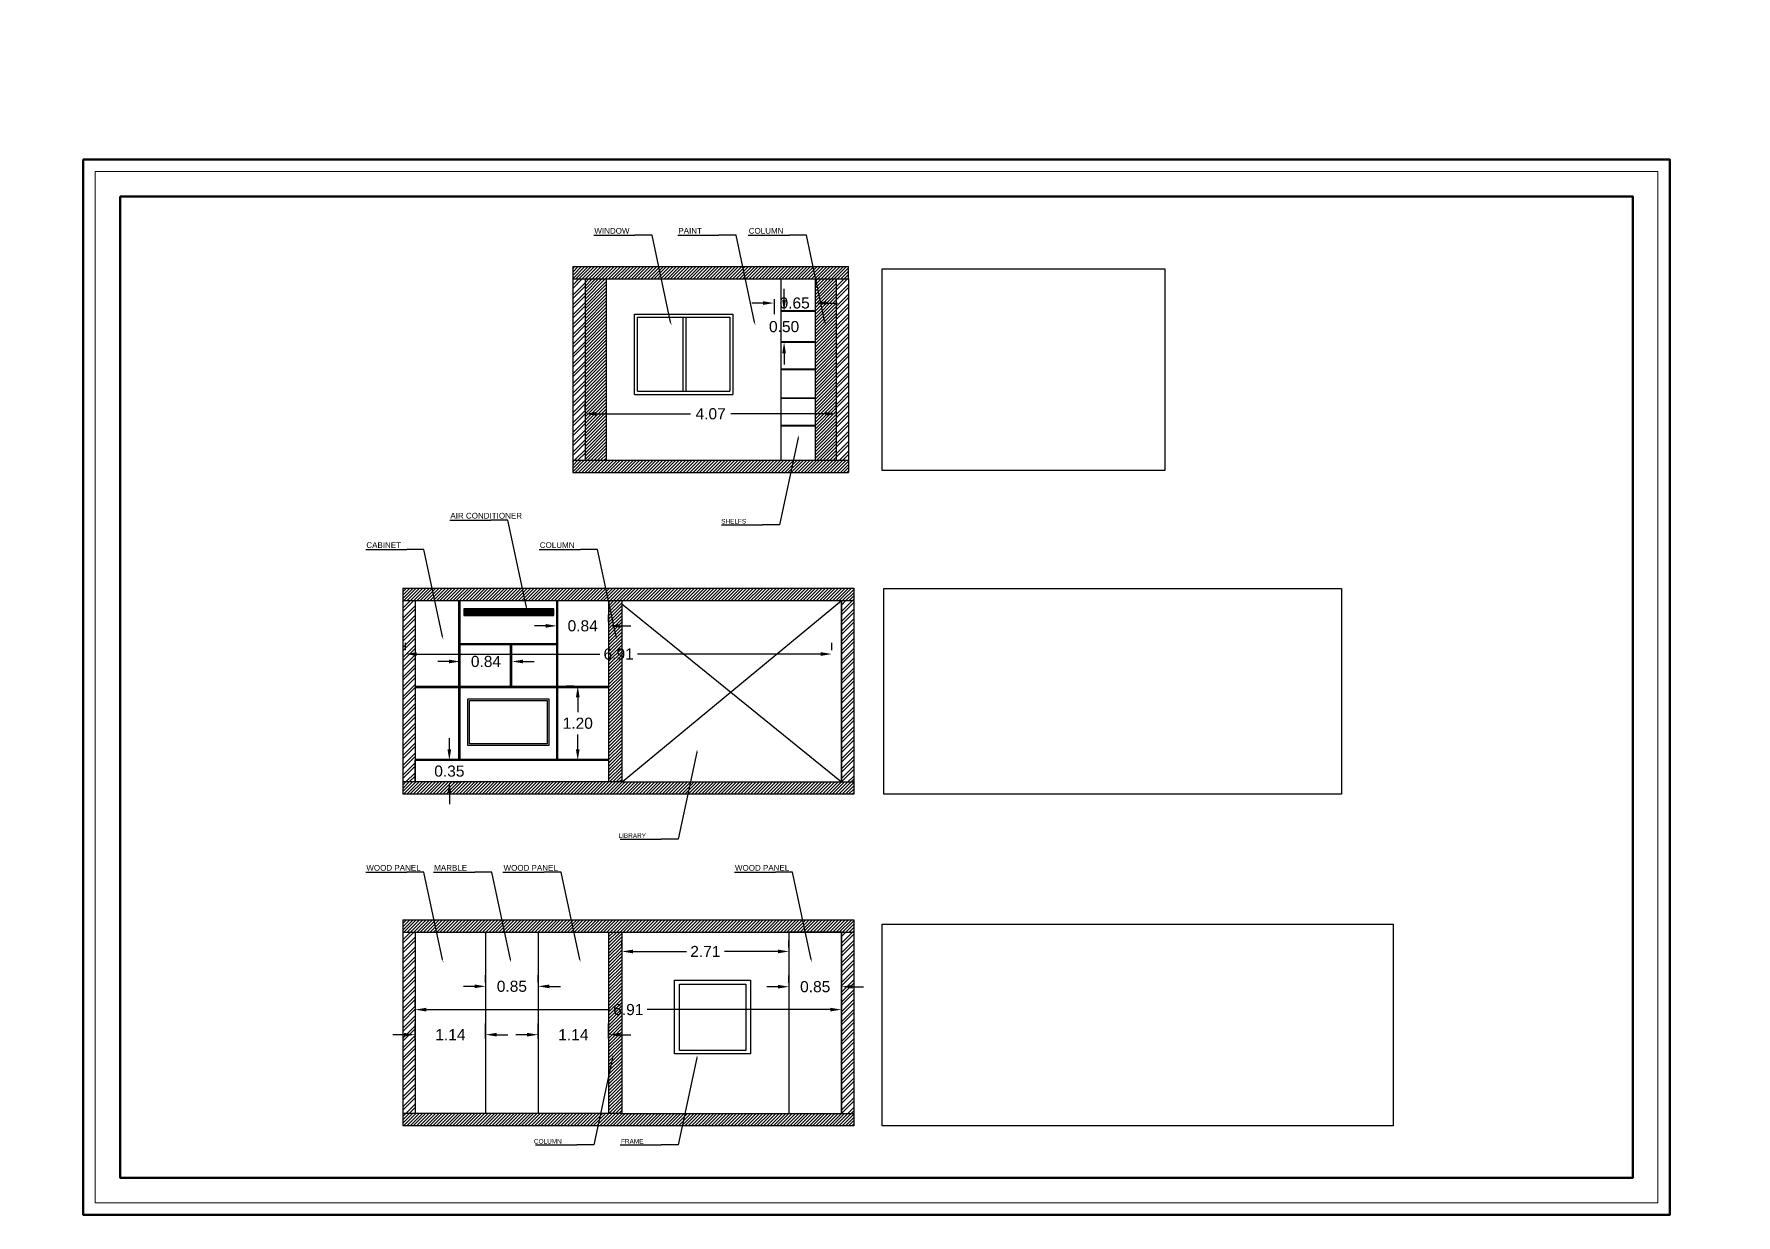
# Model space of a CAD drawing. Header units: inches. Extents: x -279 to 561, y -345 to 342.
# Drawn here: x -167.01 to -139.43, y -310.07 to -290.94 of the extents above; entities that cross this region are included whole.
import ezdxf

# ---------------------------------------------------------------- set-up
doc = ezdxf.new("R2010")
doc.units = ezdxf.units.IN
doc.header["$LTSCALE"] = 0.5
doc.header["$MEASUREMENT"] = 0
for name, color, linetype in [('0_Hatch_Pattern', 7, 'Continuous'), ('CADER', 7, 'Continuous'), ('model', 250, 'Continuous'), ('S-DIM', 7, 'Continuous'), ('TEXT', 3, 'Continuous')]:
    doc.layers.add(name, color=color, linetype=linetype)
doc.layers.add('G-ANNO-HLIN', color=5, linetype='Continuous', lineweight=50)
doc.styles.get("Standard").update_dxf_attribs({"font": 'arial.ttf'})
doc.dimstyles.get("Standard").update_dxf_attribs({"dimtxt": 0.18, "dimasz": 0.18, "dimexe": 0.18, "dimexo": 0.0625, "dimgap": 0.09, "dimtad": 0, "dimtih": 1, "dimtoh": 1, "dimzin": 0, "dimdsep": 46, "dimtxsty": 'Standard', "dimcen": 0.09, "dimadec": 0, "dimazin": 0, "dimtfac": 1, "dimtofl": 0, "dimtmove": 0, "dimatfit": 3, "dimfxl": 1, "dimtolj": 1, "dimtzin": 0, "dimarcsym": 0})
picture_1 = doc.add_image_def('image49.jpg', size_in_pixel=(2586, 1845))
picture_2 = doc.add_image_def('image50.jpg', size_in_pixel=(3840, 1726))
picture_3 = doc.add_image_def('image51.jpg', size_in_pixel=(3840, 1515))
pattern_1 = [(45, (155.86919, -30.870502), (-0.0265165043, 0.0265165043), [])]
pattern_2 = [(45, (155.182144, -7.16084), (-0.0265165043, 0.0265165043), [])]

# ---------------------------------------------------------------- blocks, each defined once
blk = doc.blocks.new('*D873')
at = {"layer": 'Defpoints', "color": 0, "transparency": 16777216}
for p in [(-155.018, -295.172), (-155.018, -295.296), (-154.35, -295.172)]:
    blk.add_point(p, dxfattribs=at)
at = {"layer": 'model', "color": 0, "lineweight": -2, "transparency": 16777216}
for p, q in [((-155.198, -295.296), (-155.378, -295.296)), ((-155.018, -295.235), (-155.018, -295.476)), ((-154.35, -295.235), (-154.35, -295.476)), ((-154.17, -295.296), (-153.99, -295.296))]:
    blk.add_line(p, q, dxfattribs=at)
at = {"layer": 'model', "color": 0, "transparency": 16777216}
for points in [[(-155.198, -295.266), (-155.198, -295.326), (-155.018, -295.296)], [(-154.17, -295.266), (-154.17, -295.326), (-154.35, -295.296)]]:
    blk.add_solid(points, dxfattribs=at)
at = {"layer": 'model', "color": 0, "transparency": 16777216, "insert": (-154.684, -295.296), "char_height": 0.18, "attachment_point": 5}
blk.add_mtext('\\A1;0.65', dxfattribs=at)
blk = doc.blocks.new('*D876')
at = {"layer": 'Defpoints', "color": 0, "transparency": 16777216}
for p in [(-154.855, -295.426), (-154.855, -295.93), (-154.855, -295.93)]:
    blk.add_point(p, dxfattribs=at)
at = {"layer": 'model', "color": 0, "lineweight": -2, "transparency": 16777216}
for p, q in [((-154.855, -295.246), (-154.855, -295.066)), ((-154.792, -295.426), (-154.675, -295.426)), ((-154.855, -296.11), (-154.855, -296.29)), ((-154.792, -295.93), (-154.675, -295.93))]:
    blk.add_line(p, q, dxfattribs=at)
at = {"layer": 'model', "color": 0, "transparency": 16777216}
for points in [[(-154.885, -295.246), (-154.825, -295.246), (-154.855, -295.426)], [(-154.885, -296.11), (-154.825, -296.11), (-154.855, -295.93)]]:
    blk.add_solid(points, dxfattribs=at)
at = {"layer": 'model', "color": 0, "transparency": 16777216, "insert": (-154.855, -295.678), "char_height": 0.18, "attachment_point": 5}
blk.add_mtext('\\A1;0.50', dxfattribs=at)
blk = doc.blocks.new('*D1021')
at = {"layer": 'Defpoints', "color": 0, "ltscale": 0.5, "transparency": 16777216}
for p in [(-160.278, -302.703), (-160.278, -302.703), (-160.278, -303.053)]:
    blk.add_point(p, dxfattribs=at)
at = {"layer": 'model', "color": 0, "lineweight": -2, "ltscale": 0.5, "transparency": 16777216}
for p, q in [((-160.278, -302.523), (-160.278, -302.343)), ((-160.216, -302.703), (-160.098, -302.703)), ((-160.278, -303.233), (-160.278, -303.413)), ((-160.216, -303.053), (-160.098, -303.053))]:
    blk.add_line(p, q, dxfattribs=at)
at = {"layer": 'model', "color": 0, "ltscale": 0.5, "transparency": 16777216}
for points in [[(-160.308, -302.523), (-160.248, -302.523), (-160.278, -302.703)], [(-160.308, -303.233), (-160.248, -303.233), (-160.278, -303.053)]]:
    blk.add_solid(points, dxfattribs=at)
at = {"layer": 'model', "color": 0, "ltscale": 0.5, "transparency": 16777216, "insert": (-160.278, -302.878), "char_height": 0.18, "attachment_point": 5}
blk.add_mtext('\\A1;0.35', dxfattribs=at)
blk = doc.blocks.new('*D1022')
at = {"layer": 'Defpoints', "color": 0, "ltscale": 0.5, "transparency": 16777216}
for p in [(-158.198, -301.503), (-158.198, -301.503), (-158.198, -302.703)]:
    blk.add_point(p, dxfattribs=at)
at = {"layer": 'model', "color": 0, "lineweight": -2, "ltscale": 0.5, "transparency": 16777216}
for p, q in [((-158.26, -301.503), (-158.378, -301.503)), ((-158.198, -301.683), (-158.198, -301.921)), ((-158.198, -302.523), (-158.198, -302.285)), ((-158.26, -302.703), (-158.378, -302.703))]:
    blk.add_line(p, q, dxfattribs=at)
at = {"layer": 'model', "color": 0, "ltscale": 0.5, "transparency": 16777216}
for points in [[(-158.228, -301.683), (-158.168, -301.683), (-158.198, -301.503)], [(-158.228, -302.523), (-158.168, -302.523), (-158.198, -302.703)]]:
    blk.add_solid(points, dxfattribs=at)
at = {"layer": 'model', "color": 0, "ltscale": 0.5, "transparency": 16777216, "insert": (-158.198, -302.103), "char_height": 0.18, "attachment_point": 5}
blk.add_mtext('\\A1;1.20', dxfattribs=at)
blk = doc.blocks.new('*D1023')
at = {"layer": 'Defpoints', "color": 0, "ltscale": 0.5, "transparency": 16777216}
for p in [(-160.105, -301.102), (-160.105, -301.102), (-159.265, -301.102)]:
    blk.add_point(p, dxfattribs=at)
at = {"layer": 'model', "color": 0, "lineweight": -2, "ltscale": 0.5, "transparency": 16777216}
for p, q in [((-160.105, -301.039), (-160.105, -300.922)), ((-159.265, -301.039), (-159.265, -300.922)), ((-160.285, -301.102), (-160.465, -301.102)), ((-159.085, -301.102), (-158.905, -301.102))]:
    blk.add_line(p, q, dxfattribs=at)
at = {"layer": 'model', "color": 0, "ltscale": 0.5, "transparency": 16777216}
for points in [[(-160.285, -301.072), (-160.285, -301.132), (-160.105, -301.102)], [(-159.085, -301.072), (-159.085, -301.132), (-159.265, -301.102)]]:
    blk.add_solid(points, dxfattribs=at)
at = {"layer": 'model', "color": 0, "ltscale": 0.5, "transparency": 16777216, "insert": (-159.685, -301.102), "char_height": 0.18, "attachment_point": 5}
blk.add_mtext('\\A1;0.84', dxfattribs=at)
blk = doc.blocks.new('*D1024')
at = {"layer": 'Defpoints', "color": 0, "ltscale": 0.5, "transparency": 16777216}
for p in [(-158.538, -300.525), (-158.538, -300.525), (-157.698, -300.525)]:
    blk.add_point(p, dxfattribs=at)
at = {"layer": 'model', "color": 0, "lineweight": -2, "ltscale": 0.5, "transparency": 16777216}
for p, q in [((-158.718, -300.525), (-158.898, -300.525)), ((-158.538, -300.462), (-158.538, -300.345)), ((-157.698, -300.462), (-157.698, -300.345)), ((-157.518, -300.525), (-157.338, -300.525))]:
    blk.add_line(p, q, dxfattribs=at)
at = {"layer": 'model', "color": 0, "ltscale": 0.5, "transparency": 16777216}
for points in [[(-158.718, -300.495), (-158.718, -300.555), (-158.538, -300.525)], [(-157.518, -300.495), (-157.518, -300.555), (-157.698, -300.525)]]:
    blk.add_solid(points, dxfattribs=at)
at = {"layer": 'model', "color": 0, "ltscale": 0.5, "transparency": 16777216, "insert": (-158.118, -300.525), "char_height": 0.18, "attachment_point": 5}
blk.add_mtext('\\A1;0.84', dxfattribs=at)
blk = doc.blocks.new('*D1025')
at = {"layer": 'Defpoints', "color": 0, "ltscale": 0.5, "transparency": 16777216}
for p in [(-159.69, -306.364), (-158.84, -306.364), (-158.84, -306.364)]:
    blk.add_point(p, dxfattribs=at)
at = {"layer": 'model', "color": 0, "lineweight": -2, "ltscale": 0.5, "transparency": 16777216}
for p, q in [((-159.69, -306.301), (-159.69, -306.184)), ((-158.84, -306.301), (-158.84, -306.184)), ((-159.87, -306.364), (-160.05, -306.364)), ((-158.66, -306.364), (-158.48, -306.364))]:
    blk.add_line(p, q, dxfattribs=at)
at = {"layer": 'model', "color": 0, "ltscale": 0.5, "transparency": 16777216}
for points in [[(-159.87, -306.334), (-159.87, -306.394), (-159.69, -306.364)], [(-158.66, -306.334), (-158.66, -306.394), (-158.84, -306.364)]]:
    blk.add_solid(points, dxfattribs=at)
at = {"layer": 'model', "color": 0, "ltscale": 0.5, "transparency": 16777216, "insert": (-159.265, -306.364), "char_height": 0.18, "attachment_point": 5}
blk.add_mtext('\\A1;0.85', dxfattribs=at)
blk = doc.blocks.new('*D1026')
at = {"layer": 'Defpoints', "color": 0, "ltscale": 0.5, "transparency": 16777216}
for p in [(-153.926, -306.21), (-154.776, -306.37), (-153.926, -306.37)]:
    blk.add_point(p, dxfattribs=at)
at = {"layer": 'model', "color": 0, "lineweight": -2, "ltscale": 0.5, "transparency": 16777216}
for p, q in [((-154.776, -306.308), (-154.776, -306.19)), ((-153.926, -306.272), (-153.926, -306.55)), ((-154.956, -306.37), (-155.136, -306.37)), ((-153.746, -306.37), (-153.566, -306.37))]:
    blk.add_line(p, q, dxfattribs=at)
at = {"layer": 'model', "color": 0, "ltscale": 0.5, "transparency": 16777216}
for points in [[(-154.956, -306.34), (-154.956, -306.4), (-154.776, -306.37)], [(-153.746, -306.34), (-153.746, -306.4), (-153.926, -306.37)]]:
    blk.add_solid(points, dxfattribs=at)
at = {"layer": 'model', "color": 0, "ltscale": 0.5, "transparency": 16777216, "insert": (-154.351, -306.37), "char_height": 0.18, "attachment_point": 5}
blk.add_mtext('\\A1;0.85', dxfattribs=at)
blk = doc.blocks.new('*D1027')
at = {"layer": 'Defpoints', "color": 0, "ltscale": 0.5, "transparency": 16777216}
for p in [(-158.08, -297.09), (-154.009, -297.09), (-154.009, -297.09)]:
    blk.add_point(p, dxfattribs=at)
at = {"layer": 'model', "color": 0, "lineweight": -2, "ltscale": 0.5, "transparency": 16777216}
for p, q in [((-158.08, -297.027), (-158.08, -296.91)), ((-154.009, -297.027), (-154.009, -296.91)), ((-157.9, -297.09), (-156.372, -297.09)), ((-154.189, -297.09), (-155.717, -297.09))]:
    blk.add_line(p, q, dxfattribs=at)
at = {"layer": 'model', "color": 0, "ltscale": 0.5, "transparency": 16777216}
for points in [[(-157.9, -297.06), (-157.9, -297.12), (-158.08, -297.09)], [(-154.189, -297.06), (-154.189, -297.12), (-154.009, -297.09)]]:
    blk.add_solid(points, dxfattribs=at)
at = {"layer": 'model', "color": 0, "ltscale": 0.5, "transparency": 16777216, "insert": (-156.045, -297.09), "char_height": 0.18, "attachment_point": 5}
blk.add_mtext('\\A1;4.07', dxfattribs=at)
blk = doc.blocks.new('*D1028')
at = {"layer": 'Defpoints', "color": 0, "ltscale": 0.5, "transparency": 16777216}
for p in [(-160.988, -300.981), (-160.988, -300.981), (-154.082, -300.981)]:
    blk.add_point(p, dxfattribs=at)
at = {"layer": 'model', "color": 0, "lineweight": -2, "ltscale": 0.5, "transparency": 16777216}
for p, q in [((-160.988, -300.919), (-160.988, -300.801)), ((-154.082, -300.919), (-154.082, -300.801)), ((-160.808, -300.981), (-157.842, -300.981)), ((-154.262, -300.981), (-157.228, -300.981))]:
    blk.add_line(p, q, dxfattribs=at)
at = {"layer": 'model', "color": 0, "ltscale": 0.5, "transparency": 16777216}
for points in [[(-160.808, -300.951), (-160.808, -301.011), (-160.988, -300.981)], [(-154.262, -300.951), (-154.262, -301.011), (-154.082, -300.981)]]:
    blk.add_solid(points, dxfattribs=at)
at = {"layer": 'model', "color": 0, "ltscale": 0.5, "transparency": 16777216, "insert": (-157.535, -300.981), "char_height": 0.18, "attachment_point": 5}
blk.add_mtext('\\A1;6.91', dxfattribs=at)
blk = doc.blocks.new('*D1029')
at = {"layer": 'Defpoints', "color": 0, "ltscale": 0.5, "transparency": 16777216}
for p in [(-160.832, -307.147), (-160.832, -307.274), (-159.69, -307.274)]:
    blk.add_point(p, dxfattribs=at)
at = {"layer": 'model', "color": 0, "lineweight": -2, "ltscale": 0.5, "transparency": 16777216}
for p, q in [((-161.012, -307.147), (-161.192, -307.147)), ((-160.832, -307.211), (-160.832, -306.967)), ((-159.69, -307.211), (-159.69, -306.967)), ((-159.51, -307.147), (-159.33, -307.147))]:
    blk.add_line(p, q, dxfattribs=at)
at = {"layer": 'model', "color": 0, "ltscale": 0.5, "transparency": 16777216}
for points in [[(-161.012, -307.117), (-161.012, -307.177), (-160.832, -307.147)], [(-159.51, -307.117), (-159.51, -307.177), (-159.69, -307.147)]]:
    blk.add_solid(points, dxfattribs=at)
at = {"layer": 'model', "color": 0, "ltscale": 0.5, "transparency": 16777216, "insert": (-160.261, -307.147), "char_height": 0.18, "attachment_point": 5}
blk.add_mtext('\\A1;1.14', dxfattribs=at)
blk = doc.blocks.new('*D1030')
at = {"layer": 'Defpoints', "color": 0, "ltscale": 0.5, "transparency": 16777216}
for p in [(-157.698, -307.147), (-158.84, -307.274), (-157.698, -307.274)]:
    blk.add_point(p, dxfattribs=at)
at = {"layer": 'model', "color": 0, "lineweight": -2, "ltscale": 0.5, "transparency": 16777216}
for p, q in [((-159.02, -307.147), (-159.2, -307.147)), ((-158.84, -307.211), (-158.84, -306.967)), ((-157.698, -307.211), (-157.698, -306.967)), ((-157.518, -307.147), (-157.338, -307.147))]:
    blk.add_line(p, q, dxfattribs=at)
at = {"layer": 'model', "color": 0, "ltscale": 0.5, "transparency": 16777216}
for points in [[(-159.02, -307.117), (-159.02, -307.177), (-158.84, -307.147)], [(-157.518, -307.117), (-157.518, -307.177), (-157.698, -307.147)]]:
    blk.add_solid(points, dxfattribs=at)
at = {"layer": 'model', "color": 0, "ltscale": 0.5, "transparency": 16777216, "insert": (-158.269, -307.147), "char_height": 0.18, "attachment_point": 5}
blk.add_mtext('\\A1;1.14', dxfattribs=at)
blk = doc.blocks.new('*D1031')
at = {"layer": 'Defpoints', "color": 0, "ltscale": 0.5, "transparency": 16777216}
for p in [(-157.485, -305.799), (-154.776, -305.799), (-154.776, -305.799)]:
    blk.add_point(p, dxfattribs=at)
at = {"layer": 'model', "color": 0, "lineweight": -2, "ltscale": 0.5, "transparency": 16777216}
for p, q in [((-157.485, -305.737), (-157.485, -305.619)), ((-154.776, -305.737), (-154.776, -305.619)), ((-157.305, -305.799), (-156.438, -305.799)), ((-154.956, -305.799), (-155.822, -305.799))]:
    blk.add_line(p, q, dxfattribs=at)
at = {"layer": 'model', "color": 0, "ltscale": 0.5, "transparency": 16777216}
for points in [[(-157.305, -305.769), (-157.305, -305.829), (-157.485, -305.799)], [(-154.956, -305.769), (-154.956, -305.829), (-154.776, -305.799)]]:
    blk.add_solid(points, dxfattribs=at)
at = {"layer": 'model', "color": 0, "ltscale": 0.5, "transparency": 16777216, "insert": (-156.13, -305.799), "char_height": 0.18, "attachment_point": 5}
blk.add_mtext('\\A1;2.71', dxfattribs=at)
blk = doc.blocks.new('*D1032')
at = {"layer": 'Defpoints', "color": 0, "ltscale": 0.5, "transparency": 16777216}
for p in [(-160.832, -306.741), (-153.926, -306.741), (-153.926, -306.741)]:
    blk.add_point(p, dxfattribs=at)
at = {"layer": 'model', "color": 0, "lineweight": -2, "ltscale": 0.5, "transparency": 16777216}
for p, q in [((-160.832, -306.678), (-160.832, -306.561)), ((-153.926, -306.678), (-153.926, -306.561)), ((-160.652, -306.741), (-157.686, -306.741)), ((-154.106, -306.741), (-157.072, -306.741))]:
    blk.add_line(p, q, dxfattribs=at)
at = {"layer": 'model', "color": 0, "ltscale": 0.5, "transparency": 16777216}
for points in [[(-160.652, -306.711), (-160.652, -306.771), (-160.832, -306.741)], [(-154.106, -306.711), (-154.106, -306.771), (-153.926, -306.741)]]:
    blk.add_solid(points, dxfattribs=at)
at = {"layer": 'model', "color": 0, "ltscale": 0.5, "transparency": 16777216, "insert": (-157.379, -306.741), "char_height": 0.18, "attachment_point": 5}
blk.add_mtext('\\A1;6.91', dxfattribs=at)
blk = doc.blocks.new('*D1071')
at = {"color": 0, "linetype": 'ByBlock', "lineweight": -2, "transparency": 16777216}
for p, q in [((558.652, 342.279), (558.652, 342.473)), ((560.652, 342.279), (560.652, 342.473)), ((558.832, 342.293), (559.172, 342.293)), ((560.472, 342.293), (560.132, 342.293))]:
    blk.add_line(p, q, dxfattribs=at)
at = {"color": 0, "linetype": 'ByBlock', "transparency": 16777216}
for points in [[(558.832, 342.323), (558.832, 342.263), (558.652, 342.293)], [(560.472, 342.323), (560.472, 342.263), (560.652, 342.293)]]:
    blk.add_solid(points, dxfattribs=at)
at = {"layer": 'Defpoints', "color": 0, "linetype": 'ByBlock', "transparency": 16777216}
for p in [(558.652, 342.216), (560.652, 342.293), (560.652, 342.216)]:
    blk.add_point(p, dxfattribs=at)
at = {"layer": 'Defpoints', "color": 0, "ltscale": 0.5, "transparency": 16777216}
for p in [(-209.5, -305.36), (-209.5, -305.81), (-209.5, -305.81)]:
    blk.add_point(p, dxfattribs=at)
at = {"layer": 'S-DIM', "color": 0, "lineweight": -2, "ltscale": 0.5, "transparency": 16777216}
for p, q in [((-209.5, -305.18), (-209.5, -305)), ((-209.563, -305.36), (-209.68, -305.36)), ((-209.563, -305.81), (-209.68, -305.81)), ((-209.5, -305.99), (-209.5, -306.17))]:
    blk.add_line(p, q, dxfattribs=at)
at = {"layer": 'S-DIM', "color": 0, "ltscale": 0.5, "transparency": 16777216}
for points in [[(-209.53, -305.18), (-209.47, -305.18), (-209.5, -305.36)], [(-209.53, -305.99), (-209.47, -305.99), (-209.5, -305.81)]]:
    blk.add_solid(points, dxfattribs=at)
at = {"color": 0, "linetype": 'ByBlock', "transparency": 16777216, "insert": (559.652, 342.293), "char_height": 0.18, "attachment_point": 5}
blk.add_mtext('\\A1;2.0000', dxfattribs=at)
at = {"layer": 'S-DIM', "color": 0, "ltscale": 0.5, "transparency": 16777216, "insert": (-209.5, -305.585), "char_height": 0.18, "attachment_point": 5}
blk.add_mtext('\\A1;0.45', dxfattribs=at)

msp = doc.modelspace()

# ---------------------------------------------------------------- hatches: boundary and pattern name
at = {"layer": '0_Hatch_Pattern', "ltscale": 0.5, "transparency": 33554572}
h = msp.add_hatch(dxfattribs=at)
h.set_pattern_fill('ANSI31', color=256, scale=0.3)
h.set_pattern_definition(pattern_2)
h.paths.add_polyline_path([(-158.28, -297.843), (-158.28, -298.043), (-156.865, -298.043), (-156.822, -297.843)])
h.paths.add_polyline_path([(-156.843, -294.906), (-156.886, -294.706), (-158.28, -294.706), (-158.28, -294.906)])
h.paths.add_polyline_path([(-153.809, -294.906), (-153.809, -294.706), (-156.886, -294.706), (-156.843, -294.906)])
h.paths.add_polyline_path([(-156.822, -297.843), (-156.865, -298.043), (-154.747, -298.043), (-154.704, -297.843)])
h.paths.add_polyline_path([(-153.809, -298.043), (-153.809, -297.843), (-154.704, -297.843), (-154.747, -298.043)])
h = msp.add_hatch(dxfattribs=at)
h.set_pattern_fill('ANSI32', color=256, scale=0.3)
h.set_pattern_definition([(45, (155.18214, -7.16084), (-0.079549513, 0.079549513), []), (45, (155.23518, -7.16084), (-0.079549513, 0.079549513), [])])
h.paths.add_polyline_path([(-158.28, -297.843), (-158.08, -297.843), (-158.08, -294.906), (-158.28, -294.906)])
h.paths.add_polyline_path([(-154.009, -297.843), (-153.809, -297.843), (-153.809, -294.906), (-154.009, -294.906)])
at = {"layer": '0_Hatch_Pattern', "ltscale": 0.5, "true_color": 0xcd6928, "transparency": 33554572}
h = msp.add_hatch(dxfattribs=at)
h.set_pattern_fill('ANSI31', color=32, scale=0.3)
h.set_pattern_definition(pattern_2)
h.paths.add_polyline_path([(-158.08, -297.843), (-157.739, -297.843), (-157.739, -294.906), (-158.08, -294.906)])
h.paths.add_polyline_path([(-154.35, -297.843), (-154.009, -297.843), (-154.009, -294.906), (-154.35, -294.906)])
at = {"layer": '0_Hatch_Pattern', "ltscale": 0.5, "transparency": 33554572}
h = msp.add_hatch(dxfattribs=at)
h.set_pattern_fill('ANSI31', color=256, scale=0.3)
h.set_pattern_definition([(45, (155.86919, -25.500403), (-0.0265165043, 0.0265165043), [])])
h.paths.add_polyline_path([(-153.726, -303.253), (-153.726, -303.053), (-157.476, -303.053), (-161.032, -303.053), (-161.032, -303.253)])
h.paths.add_polyline_path([(-153.726, -300.116), (-153.726, -299.916), (-161.032, -299.916), (-161.032, -300.116)])
h = msp.add_hatch(dxfattribs=at)
h.set_pattern_fill('ANSI32', color=256, scale=0.3)
h.set_pattern_definition([(45, (155.86919, -25.5004), (-0.079549513, 0.079549513), []), (45, (155.92222, -25.5004), (-0.079549513, 0.079549513), [])])
h.paths.add_polyline_path([(-161.032, -303.053), (-160.832, -303.053), (-160.832, -300.116), (-161.032, -300.116)])
h.paths.add_polyline_path([(-153.926, -303.053), (-153.726, -303.053), (-153.726, -300.116), (-153.926, -300.116)])
at = {"layer": '0_Hatch_Pattern', "ltscale": 0.5, "true_color": 0xcd6928, "transparency": 33554572}
h = msp.add_hatch(dxfattribs=at)
h.set_pattern_fill('ANSI31', color=32, scale=0.3)
h.set_pattern_definition([(45, (155.86919, -18.667802), (-0.0265165043, 0.0265165043), [])])
h.paths.add_polyline_path([(-157.485, -300.116), (-157.698, -300.116), (-157.698, -303.053), (-157.485, -303.053)])
at = {"layer": '0_Hatch_Pattern', "ltscale": 0.5, "transparency": 33554572}
h = msp.add_hatch(dxfattribs=at)
h.set_pattern_fill('ANSI31', color=256, scale=0.3)
h.set_pattern_definition(pattern_1)
h.paths.add_polyline_path([(-153.726, -308.623), (-153.726, -308.423), (-157.476, -308.423), (-161.032, -308.423), (-161.032, -308.623)])
h.paths.add_polyline_path([(-153.726, -305.486), (-153.726, -305.286), (-161.032, -305.286), (-161.032, -305.486)])
h = msp.add_hatch(dxfattribs=at)
h.set_pattern_fill('ANSI32', color=256, scale=0.3)
h.set_pattern_definition([(45, (155.86919, -30.8705), (-0.079549513, 0.079549513), []), (45, (155.92222, -30.8705), (-0.079549513, 0.079549513), [])])
h.paths.add_polyline_path([(-161.032, -308.423), (-160.832, -308.423), (-160.832, -305.486), (-161.032, -305.486)])
h.paths.add_polyline_path([(-153.926, -308.423), (-153.726, -308.423), (-153.726, -305.486), (-153.926, -305.486)])
at = {"layer": '0_Hatch_Pattern', "ltscale": 0.5, "true_color": 0xcd6928, "transparency": 33554572}
h = msp.add_hatch(dxfattribs=at)
h.set_pattern_fill('ANSI31', color=32, scale=0.3)
h.set_pattern_definition(pattern_1)
h.paths.add_polyline_path([(-157.485, -305.486), (-157.698, -305.486), (-157.698, -308.423), (-157.485, -308.423)])

# ---------------------------------------------------------------- linework, layer by layer
at = {"ltscale": 0.5}
for p, q in [((-158.28, -294.706), (-158.28, -298.043)), ((-158.28, -294.706), (-153.809, -294.706)), ((-153.809, -294.906), (-153.809, -294.706)), ((-158.28, -294.906), (-153.809, -294.906)), ((-158.08, -294.906), (-158.08, -297.843)), ((-158.08, -294.906), (-158.08, -297.843)), ((-157.739, -294.906), (-157.739, -297.843)), ((-154.909, -294.906), (-154.909, -297.843)), ((-154.35, -294.906), (-154.35, -297.843)), ((-154.009, -294.906), (-154.009, -297.843)), ((-154.009, -294.906), (-154.009, -297.843)), ((-153.809, -294.906), (-153.809, -298.043)), ((-157.228, -296.776), (-155.736, -296.776)), ((-158.28, -297.843), (-153.809, -297.843)), ((-158.28, -298.043), (-153.809, -298.043)), ((-161.032, -299.916), (-153.726, -299.916)), ((-161.032, -299.916), (-161.032, -303.253)), ((-153.726, -299.916), (-153.726, -303.253)), ((-161.032, -300.116), (-153.726, -300.116)), ((-160.832, -300.116), (-160.832, -303.053)), ((-160.832, -300.116), (-160.832, -303.053)), ((-160.832, -300.116), (-160.832, -303.053)), ((-160.125, -302.683), (-160.125, -300.116)), ((-160.105, -302.683), (-160.105, -300.116)), ((-158.538, -302.683), (-158.538, -300.116)), ((-158.518, -302.683), (-158.518, -300.116)), ((-157.698, -300.116), (-157.698, -303.053)), ((-157.698, -300.116), (-157.698, -303.053)), ((-157.485, -300.116), (-157.485, -303.053)), ((-157.485, -300.116), (-157.485, -303.053)), ((-157.485, -300.167), (-153.926, -303.053)), ((-157.476, -303.053), (-153.926, -300.116)), ((-153.926, -300.116), (-153.926, -303.053)), ((-153.926, -300.116), (-153.926, -303.053)), ((-153.926, -303.053), (-153.926, -300.116)), ((-160.105, -300.809), (-158.538, -300.809)), ((-159.285, -301.503), (-159.285, -300.809)), ((-159.265, -301.503), (-159.265, -300.809)), ((-160.105, -300.829), (-158.538, -300.829)), ((-160.832, -301.503), (-157.698, -301.503)), ((-160.832, -301.523), (-157.698, -301.523)), ((-159.265, -301.503), (-157.698, -301.503)), ((-160.832, -302.683), (-157.698, -302.683)), ((-160.832, -303.053), (-160.832, -302.703)), ((-160.832, -302.703), (-157.698, -302.703)), ((-157.476, -303.053), (-161.032, -303.053)), ((-153.726, -303.253), (-161.032, -303.253)), ((-157.476, -303.053), (-153.726, -303.053)), ((-161.032, -305.286), (-153.726, -305.286)), ((-161.032, -305.286), (-161.032, -308.623)), ((-161.032, -305.486), (-153.726, -305.486)), ((-160.832, -305.486), (-160.832, -308.423)), ((-160.832, -305.486), (-160.832, -308.423)), ((-159.69, -305.486), (-159.69, -308.423)), ((-158.84, -305.486), (-158.84, -308.423)), ((-157.698, -305.486), (-157.698, -308.423)), ((-157.485, -305.486), (-157.485, -308.423)), ((-153.926, -305.486), (-154.776, -305.486)), ((-154.776, -305.486), (-154.776, -308.423)), ((-153.926, -305.486), (-153.926, -308.423)), ((-153.926, -308.423), (-153.926, -305.486)), ((-153.926, -305.486), (-153.926, -308.423)), ((-153.726, -305.286), (-153.726, -308.623)), ((-157.476, -308.423), (-161.032, -308.423)), ((-157.476, -308.423), (-153.726, -308.423)), ((-153.726, -308.623), (-161.032, -308.623))]:
    msp.add_line(p, q, dxfattribs=at)
for p, q in [((-157.279, -296.776), (-157.279, -295.476)), ((-157.279, -295.476), (-155.685, -295.476)), ((-157.228, -296.725), (-157.228, -295.527)), ((-157.228, -295.527), (-155.736, -295.527)), ((-156.497, -295.527), (-156.497, -296.725)), ((-156.447, -295.527), (-156.447, -296.725)), ((-155.736, -295.527), (-155.736, -296.725)), ((-155.685, -295.476), (-155.685, -296.776)), ((-154.909, -295.416), (-154.35, -295.416)), ((-154.909, -295.426), (-154.35, -295.426)), ((-154.909, -295.92), (-154.35, -295.92)), ((-154.909, -295.93), (-154.35, -295.93)), ((-154.909, -296.364), (-154.35, -296.364)), ((-154.909, -296.374), (-154.35, -296.374)), ((-157.279, -296.776), (-155.685, -296.776)), ((-157.228, -296.725), (-155.736, -296.725)), ((-154.909, -296.829), (-154.35, -296.829)), ((-154.909, -296.839), (-154.35, -296.839)), ((-154.909, -297.272), (-154.35, -297.272)), ((-154.909, -297.282), (-154.35, -297.282)), ((-160.045, -300.262), (-158.586, -300.262)), ((-160.045, -300.282), (-158.586, -300.282)), ((-160.045, -300.302), (-158.586, -300.302)), ((-160.045, -300.322), (-158.586, -300.322)), ((-160.045, -300.322), (-158.586, -300.322)), ((-160.045, -300.342), (-158.586, -300.342)), ((-160.045, -300.342), (-158.586, -300.342)), ((-159.98, -301.707), (-158.668, -301.707)), ((-159.98, -302.462), (-159.98, -301.707)), ((-159.953, -301.734), (-158.694, -301.734)), ((-159.953, -302.435), (-159.953, -301.734)), ((-158.694, -301.734), (-158.694, -302.435)), ((-158.668, -301.707), (-158.668, -302.462)), ((-158.668, -302.462), (-159.98, -302.462)), ((-158.694, -302.435), (-159.953, -302.435))]:
    msp.add_line(p, q)
msp.add_lwpolyline([(-158.586, -300.249), (-160.045, -300.249), (-160.045, -300.355), (-158.586, -300.355)], close=True)
for points in [[(-156.632, -306.265), (-155.399, -306.265), (-155.399, -307.459), (-156.632, -307.459)], [(-156.548, -306.331), (-155.477, -306.331), (-155.477, -307.401), (-156.548, -307.401)]]:
    msp.add_lwpolyline(points, close=True, dxfattribs=at)
at = {"layer": 'CADER', "lineweight": 18}
for points in [[(-166.209, -292.968), (-140.507, -292.968), (-140.507, -310.067), (-166.209, -310.067)], [(-166.014, -293.164), (-140.702, -293.164), (-140.702, -309.871), (-166.014, -309.871)]]:
    msp.add_lwpolyline(points, close=True, dxfattribs=at)
at = {"layer": 'G-ANNO-HLIN', "color": 0}
for points in [[(-166.209, -292.968), (-140.507, -292.968), (-140.507, -310.067), (-166.209, -310.067)], [(-165.61, -293.568), (-141.106, -293.568), (-141.106, -309.468), (-165.61, -309.468)]]:
    msp.add_lwpolyline(points, close=True, dxfattribs=at)
at = {"layer": 'TEXT', "color": 7, "linetype": 'ByBlock', "lineweight": -2, "ltscale": 8e-05}
for p, q in [((-156.995, -294.197), (-157.271, -294.197)), ((-155.634, -294.197), (-155.91, -294.197)), ((-154.494, -294.197), (-154.77, -294.197)), ((-159.329, -298.812), (-159.604, -298.812)), ((-154.927, -298.887), (-155.203, -298.887)), ((-160.689, -299.289), (-160.965, -299.289)), ((-157.879, -299.289), (-158.155, -299.289)), ((-156.57, -303.979), (-156.846, -303.979)), ((-160.689, -304.517), (-160.965, -304.517)), ((-159.591, -304.517), (-159.866, -304.517)), ((-158.466, -304.517), (-158.742, -304.517)), ((-154.717, -304.517), (-154.993, -304.517)), ((-157.939, -308.931), (-158.215, -308.931)), ((-156.57, -308.931), (-156.846, -308.931))]:
    msp.add_line(p, q, dxfattribs=at)
for points in [[(-157.938, -294.197), (-157.271, -294.197)], [(-156.693, -295.607), (-156.995, -294.197)], [(-156.578, -294.197), (-155.91, -294.197)], [(-155.333, -295.607), (-155.634, -294.197)], [(-155.437, -294.197), (-154.77, -294.197)], [(-154.193, -295.607), (-154.494, -294.197)], [(-154.626, -297.477), (-154.927, -298.887)], [(-160.272, -298.812), (-159.604, -298.812)], [(-159.027, -300.222), (-159.329, -298.812)], [(-155.871, -298.887), (-155.203, -298.887)], [(-161.632, -299.289), (-160.965, -299.289)], [(-160.388, -300.699), (-160.689, -299.289)], [(-158.823, -299.289), (-158.155, -299.289)], [(-157.578, -300.699), (-157.879, -299.289)], [(-156.269, -302.569), (-156.57, -303.979)], [(-157.513, -303.979), (-156.846, -303.979)], [(-161.632, -304.517), (-160.965, -304.517)], [(-160.388, -305.927), (-160.689, -304.517)], [(-160.534, -304.517), (-159.866, -304.517)], [(-159.289, -305.927), (-159.591, -304.517)], [(-159.409, -304.517), (-158.742, -304.517)], [(-158.164, -305.927), (-158.466, -304.517)], [(-155.66, -304.517), (-154.993, -304.517)], [(-154.415, -305.927), (-154.717, -304.517)], [(-157.637, -307.521), (-157.939, -308.931)], [(-156.269, -307.521), (-156.57, -308.931)], [(-158.882, -308.931), (-158.215, -308.931)], [(-157.513, -308.931), (-156.846, -308.931)]]:
    msp.add_lwpolyline(points, dxfattribs=at)
at = {"layer": 'TEXT', "color": 7, "lineweight": 15, "ltscale": 8e-05}
for points in [[(-156.702, -295.609), (-156.683, -295.656), (-156.685, -295.605)], [(-155.341, -295.609), (-155.322, -295.656), (-155.325, -295.605)], [(-154.201, -295.609), (-154.182, -295.656), (-154.184, -295.605)], [(-154.634, -297.475), (-154.616, -297.428), (-154.618, -297.479)], [(-159.035, -300.224), (-159.017, -300.271), (-159.019, -300.221)], [(-160.396, -300.701), (-160.377, -300.748), (-160.38, -300.697)], [(-157.586, -300.701), (-157.567, -300.748), (-157.57, -300.697)], [(-156.277, -302.567), (-156.258, -302.52), (-156.261, -302.57)], [(-160.396, -305.928), (-160.377, -305.976), (-160.38, -305.925)], [(-159.297, -305.928), (-159.279, -305.976), (-159.281, -305.925)], [(-158.172, -305.928), (-158.154, -305.976), (-158.156, -305.925)], [(-154.424, -305.928), (-154.405, -305.976), (-154.407, -305.925)], [(-157.646, -307.519), (-157.627, -307.472), (-157.629, -307.523)], [(-156.277, -307.519), (-156.258, -307.472), (-156.261, -307.523)]]:
    msp.add_solid(points, dxfattribs=at)

# ---------------------------------------------------------------- texts
at = {"attachment_point": 1}
for s, width, gutter_width, insert, char_height in [('WINDOW', 1.05778, 0.465, (-157.929, -294.079), 0.0929), ('PAINT', 1.05778, 0.465, (-156.568, -294.079), 0.0929), ('COLUMN', 1.05778, 0.465, (-155.428, -294.079), 0.0929), ('AIR CONDITIONER', 1.24005, 0.465, (-160.262, -298.694), 0.09292), ('\\pxqc;SHELFS', 0.84798, 0.372, (-156.096, -298.793), 0.07449), ('CABINET', 1.05778, 0.465, (-161.623, -299.17), 0.0929), ('COLUMN', 1.05778, 0.465, (-158.813, -299.17), 0.0929), ('\\pxqc;LIBRARY', 0.84798, 0.372, (-157.739, -303.885), 0.07449), ('WOOD PANEL', 1.05778, 0.465, (-161.623, -304.398), 0.0929), ('MARBLE', 1.05778, 0.465, (-160.524, -304.398), 0.0929), ('WOOD PANEL', 1.05778, 0.465, (-159.4, -304.398), 0.0929), ('WOOD PANEL', 1.05778, 0.465, (-155.651, -304.398), 0.0929), ('\\pxqc;COLUMN', 0.84798, 0.372, (-159.107, -308.837), 0.07449), ('\\pxqc;FRAME', 0.84798, 0.372, (-157.739, -308.837), 0.07449)]:
    msp.add_mtext_dynamic_manual_height_columns(s, width=width, gutter_width=gutter_width, heights=[0], dxfattribs=dict(at, insert=insert, char_height=char_height))

# ---------------------------------------------------------------- dimensions: what is measured, and where the dimension line sits
at = {"layer": 'model'}
dim = msp.add_linear_dim(base=(-155.018, -295.296), p1=(-154.35, -295.172), p2=(-155.018, -295.172), text='0.65', dimstyle='Standard', dxfattribs=at)
dim.commit()
dim.dimension.update_dxf_attribs({"geometry": '*D873', "text_midpoint": (-154.684, -295.296)})
dim = msp.add_linear_dim(base=(-154.855, -295.93), p1=(-154.855, -295.426), p2=(-154.855, -295.93), angle=90, dimstyle='Standard', dxfattribs=at)
dim.commit()
dim.dimension.update_dxf_attribs({"geometry": '*D876', "text_midpoint": (-154.855, -295.678), "dimtype": 160})
at = {"layer": 'model', "ltscale": 0.5}
for base, p1, p2, picture, middle in [((-154.009, -297.09), (-158.08, -297.09), (-154.009, -297.09), '*D1027', (-156.045, -297.09)), ((-158.538, -300.525), (-157.698, -300.525), (-158.538, -300.525), '*D1024', (-158.118, -300.525)), ((-160.988, -300.981), (-154.082, -300.981), (-160.988, -300.981), '*D1028', (-157.535, -300.981)), ((-160.105, -301.102), (-159.265, -301.102), (-160.105, -301.102), '*D1023', (-159.685, -301.102)), ((-154.776, -305.799), (-157.485, -305.799), (-154.776, -305.799), '*D1031', (-156.13, -305.799)), ((-158.84, -306.364), (-159.69, -306.364), (-158.84, -306.364), '*D1025', (-159.265, -306.364)), ((-153.926, -306.37), (-154.776, -306.37), (-153.926, -306.21), '*D1026', (-154.351, -306.37)), ((-153.926, -306.741), (-160.832, -306.741), (-153.926, -306.741), '*D1032', (-157.379, -306.741)), ((-160.832, -307.147), (-159.69, -307.274), (-160.832, -307.274), '*D1029', (-160.261, -307.147)), ((-157.698, -307.147), (-158.84, -307.274), (-157.698, -307.274), '*D1030', (-158.269, -307.147))]:
    dim = msp.add_linear_dim(base=base, p1=p1, p2=p2, dimstyle='Standard', dxfattribs=at)
    dim.commit()
    dim.dimension.update_dxf_attribs({"geometry": picture, "text_midpoint": middle})
dim = msp.add_linear_dim(base=(-158.198, -301.503), p1=(-158.198, -302.703), p2=(-158.198, -301.503), angle=90, dimstyle='Standard', dxfattribs=at)
dim.commit()
dim.dimension.update_dxf_attribs({"geometry": '*D1022', "text_midpoint": (-158.198, -302.103)})
dim = msp.add_linear_dim(base=(-160.278, -302.703), p1=(-160.278, -303.053), p2=(-160.278, -302.703), angle=90, dimstyle='Standard', dxfattribs=at)
dim.commit()
dim.dimension.update_dxf_attribs({"geometry": '*D1021', "text_midpoint": (-160.278, -302.878), "dimtype": 160})
at = {"layer": 'S-DIM', "ltscale": 0.5}
dim = msp.add_linear_dim(base=(-209.5, -305.81), p1=(-209.5, -305.36), p2=(-209.5, -305.81), angle=90, dimstyle='Standard', dxfattribs=at)
dim.commit()
dim.dimension.update_dxf_attribs({"geometry": '*D1071', "text_midpoint": (-209.5, -305.585)})

# ---------------------------------------------------------------- pictures from other files: only their frames are drawn
at = {"ltscale": 0.5}
image = msp.add_image(picture_1, insert=(-153.268, -298.01), size_in_units=(4.579, 3.267), dxfattribs=at)
image.dxf.flags = 7
image = msp.add_image(picture_2, insert=(-153.238, -303.253), size_in_units=(7.414, 3.332), dxfattribs=at)
image.dxf.flags = 7
image = msp.add_image(picture_3, insert=(-153.268, -308.623), size_in_units=(8.28, 3.267), dxfattribs=at)
image.dxf.flags = 7

doc.saveas('drawing.dxf')
